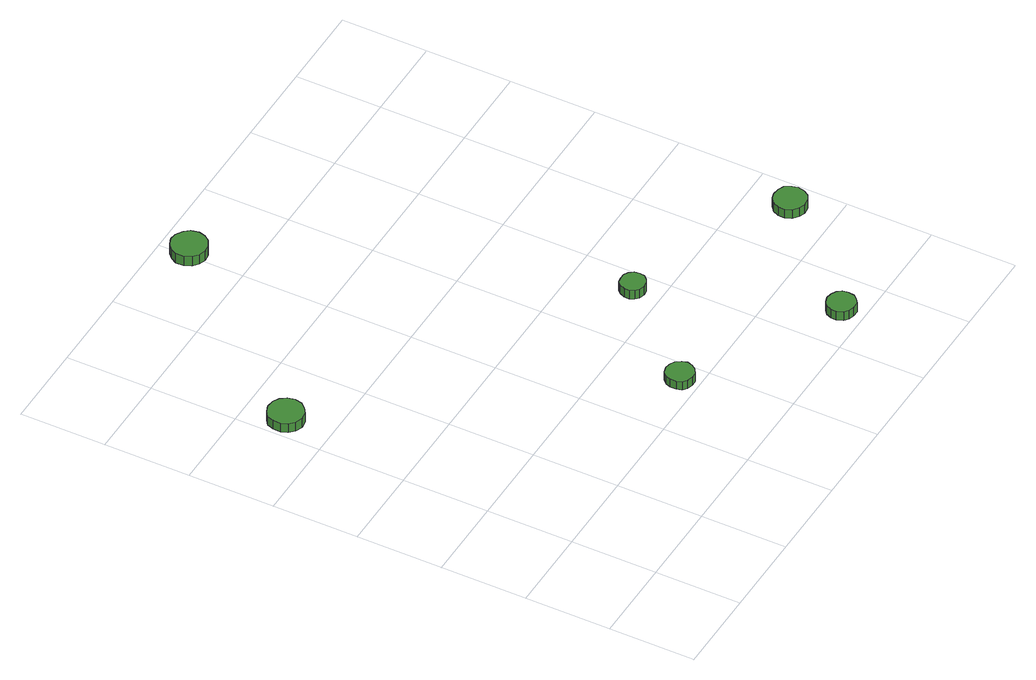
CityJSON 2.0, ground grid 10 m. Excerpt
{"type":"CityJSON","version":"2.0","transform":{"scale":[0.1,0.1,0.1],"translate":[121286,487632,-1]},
"CityObjects":{
"tree1":{"type":"SolitaryVegetationObject","attributes":{"function":"something"},"geometry":[{"type":"MultiSurface","lod":"1","boundaries":[[[0,1,2,3,4,5,6,7,8,9,10,11,12,13,14]],[[15,16,17,18,19,20,21,22,23,24,25,26,27,28,29]],[[0,29,28,1]],[[1,28,27,2]],[[2,27,26,3]],[[3,26,25,4]],[[4,25,24,5]],[[5,24,23,6]],[[6,23,22,7]],[[7,22,21,8]],[[8,21,20,9]],[[9,20,19,10]],[[10,19,18,11]],[[11,18,17,12]],[[12,17,16,13]],[[13,16,15,14]],[[14,15,29,0]]]}]},
"tree2":{"type":"SolitaryVegetationObject","attributes":{"function":"something"},"geometry":[{"type":"MultiSurface","lod":"1","boundaries":[[[30,31,32,33,34,35,36,37,38,39,40,41,42,43,44]],[[45,46,47,48,49,50,51,52,53,54,55,56,57,58,59]],[[30,59,58,31]],[[31,58,57,32]],[[32,57,56,33]],[[33,56,55,34]],[[34,55,54,35]],[[35,54,53,36]],[[36,53,52,37]],[[37,52,51,38]],[[38,51,50,39]],[[39,50,49,40]],[[40,49,48,41]],[[41,48,47,42]],[[42,47,46,43]],[[43,46,45,44]],[[44,45,59,30]]]}]},
"tree3":{"type":"SolitaryVegetationObject","attributes":{"function":"something"},"geometry":[{"type":"MultiSurface","lod":"1","boundaries":[[[60,61,62,63,64,65,66,67,68,69,70,71,72,73,74]],[[75,76,77,78,79,80,81,82,83,84,85,86,87,88,89]],[[60,89,88,61]],[[61,88,87,62]],[[62,87,86,63]],[[63,86,85,64]],[[64,85,84,65]],[[65,84,83,66]],[[66,83,82,67]],[[67,82,81,68]],[[68,81,80,69]],[[69,80,79,70]],[[70,79,78,71]],[[71,78,77,72]],[[72,77,76,73]],[[73,76,75,74]],[[74,75,89,60]]]}]},
"tree4":{"type":"SolitaryVegetationObject","attributes":{"function":"something"},"geometry":[{"type":"MultiSurface","lod":"1","boundaries":[[[90,91,92,93,94,95,96,97,98,99,100,101,102,103,104]],[[105,106,107,108,109,110,111,112,113,114,115,116,117,118,119]],[[90,119,118,91]],[[91,118,117,92]],[[92,117,116,93]],[[93,116,115,94]],[[94,115,114,95]],[[95,114,113,96]],[[96,113,112,97]],[[97,112,111,98]],[[98,111,110,99]],[[99,110,109,100]],[[100,109,108,101]],[[101,108,107,102]],[[102,107,106,103]],[[103,106,105,104]],[[104,105,119,90]]]}]},
"tree5":{"type":"SolitaryVegetationObject","attributes":{"function":"something"},"geometry":[{"type":"MultiSurface","lod":"1","boundaries":[[[120,121,122,123,124,125,126,127,128,129,130,131,132,133,134]],[[135,136,137,138,139,140,141,142,143,144,145,146,147,148,149]],[[120,149,148,121]],[[121,148,147,122]],[[122,147,146,123]],[[123,146,145,124]],[[124,145,144,125]],[[125,144,143,126]],[[126,143,142,127]],[[127,142,141,128]],[[128,141,140,129]],[[129,140,139,130]],[[130,139,138,131]],[[131,138,137,132]],[[132,137,136,133]],[[133,136,135,134]],[[134,135,149,120]]]}]},
"tree6":{"type":"SolitaryVegetationObject","attributes":{"function":"something"},"geometry":[{"type":"MultiSurface","lod":"1","boundaries":[[[150,151,152,153,154,155,156,157,158,159,160,161,162,163,164]],[[165,166,167,168,169,170,171,172,173,174,175,176,177,178,179]],[[150,179,178,151]],[[151,178,177,152]],[[152,177,176,153]],[[153,176,175,154]],[[154,175,174,155]],[[155,174,173,156]],[[156,173,172,157]],[[157,172,171,158]],[[158,171,170,159]],[[159,170,169,160]],[[160,169,168,161]],[[161,168,167,162]],[[162,167,166,163]],[[163,166,165,164]],[[164,165,179,150]]]}]}
},
"vertices":[
[43,452,21],[41,460,21],[36,467,21],[29,471,21],[20,472,21],[12,469,21],[6,464,21],[3,456,21],[3,447,21],[6,440,21],[12,434,21],[20,431,21],[29,432,21],[36,437,21],[41,443,21],[41,443,9],[36,437,9],[29,432,9],[20,431,9],[12,434,9],[6,440,9],[3,447,9],[3,456,9],[6,464,9],[12,469,9],[20,472,9],[29,471,9],[36,467,9],[41,460,9],[43,452,9],
[293,122,18],[291,128,18],[287,134,18],[281,137,18],[275,138,18],[268,136,18],[263,131,18],[261,125,18],[261,118,18],[263,112,18],[268,108,18],[275,106,18],[281,106,18],[287,110,18],[291,115,18],[291,115,7],[287,110,7],[281,106,7],[275,106,7],[268,108,7],[263,112,7],[261,118,7],[261,125,7],[263,131,7],[268,136,7],[275,138,7],[281,137,7],[287,134,7],[291,128,7],[293,122,7],
[226,666,19],[224,675,19],[219,681,19],[211,686,19],[203,687,19],[195,684,19],[189,678,19],[185,671,19],[185,662,19],[189,654,19],[195,649,19],[203,646,19],[211,647,19],[219,651,19],[224,658,19],[224,658,6],[219,651,6],[211,647,6],[203,646,6],[195,649,6],[189,654,6],[185,662,6],[185,671,6],[189,678,6],[195,684,6],[203,687,6],[211,686,6],[219,681,6],[224,675,6],[226,666,6],
[389,231,20],[388,237,20],[384,242,20],[379,245,20],[373,245,20],[367,244,20],[363,240,20],[360,234,20],[360,228,20],[363,223,20],[367,219,20],[373,217,20],[379,218,20],[384,221,20],[388,225,20],[388,225,8],[384,221,8],[379,218,8],[373,217,8],[367,219,8],[363,223,8],[360,228,8],[360,234,8],[363,240,8],[367,244,8],[373,245,8],[379,245,8],[384,242,8],[388,237,8],[389,231,8],
[468,26,19],[467,33,19],[463,38,19],[457,41,19],[450,42,19],[444,40,19],[439,36,19],[436,29,19],[436,23,19],[439,16,19],[444,12,19],[450,10,19],[457,10,19],[463,14,19],[467,19,19],[467,19,7],[463,14,7],[457,10,7],[450,10,7],[444,12,7],[439,16,7],[436,23,7],[436,29,7],[439,36,7],[444,40,7],[450,42,7],[457,41,7],[463,38,7],[467,33,7],[468,26,7],
[586,150,20],[584,157,20],[580,164,20],[573,167,20],[565,168,20],[558,166,20],[552,161,20],[549,154,20],[549,146,20],[552,139,20],[558,134,20],[565,131,20],[573,132,20],[580,136,20],[584,142,20],[584,142,8],[580,136,8],[573,132,8],[565,131,8],[558,134,8],[552,139,8],[549,146,8],[549,154,8],[552,161,8],[558,166,8],[565,168,8],[573,167,8],[580,164,8],[584,157,8],[586,150,8]
]}
